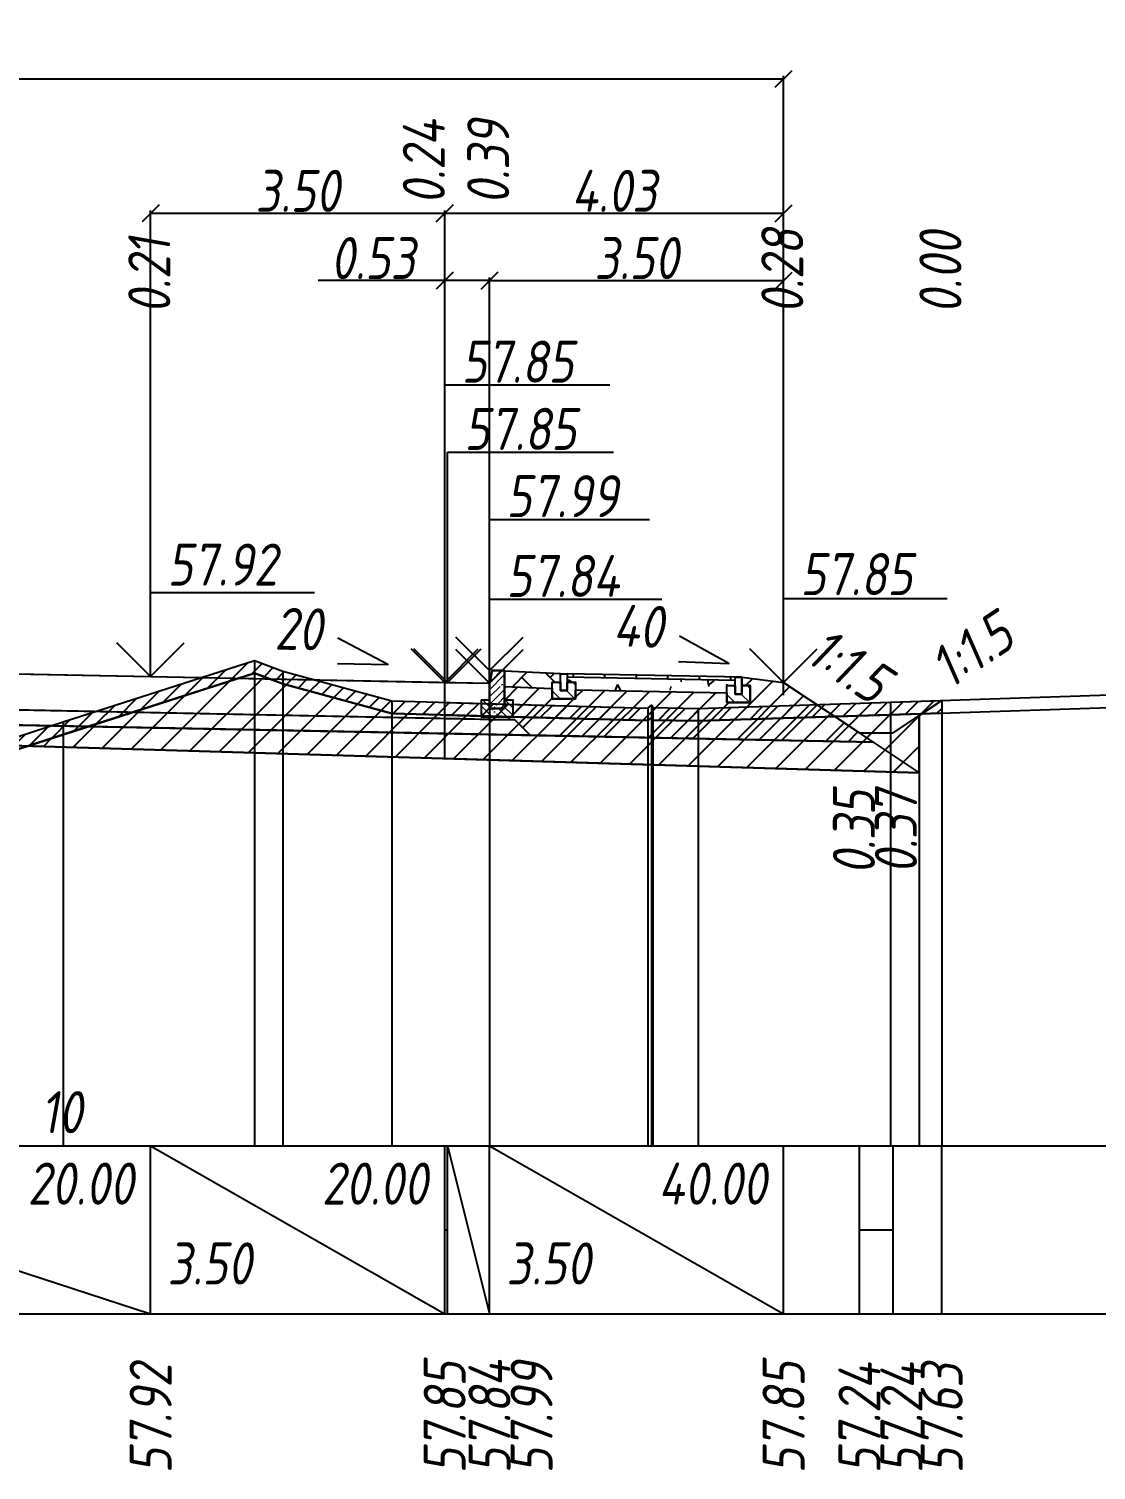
# Model space of a CAD drawing. Extents: x -717 to 1451, y -133302 to 233.
# Drawn here: x 226.2 to 289.8, y -74887.3 to -74801.5 of the extents above; entities that cross this region are included whole.
import ezdxf
from ezdxf.enums import TextEntityAlignment as Align

# ---------------------------------------------------------------- set-up
doc = ezdxf.new("R2010")
doc.units = 0
for name, color, linetype in [('КОД_399', 252, 'Continuous'), ('Код_514', 1, 'Continuous'), ('Контур_0', 7, 'Continuous'), ('Контур_2660', 7, 'Continuous'), ('Контур_2665', 7, 'Continuous'), ('Контур_400', 7, 'Continuous'), ('Контур_508', 7, 'Continuous'), ('Контур_512', 7, 'Continuous'), ('Контур_513', 7, 'Continuous'), ('Красный поперечник', 1, 'Continuous'), ('Объём_2501', 7, 'Continuous'), ('Объём_2650', 7, 'Continuous'), ('Объём_2660', 7, 'Continuous'), ('Объём_2661', 7, 'Continuous'), ('Объём_2662', 7, 'Continuous'), ('Объём_2663', 7, 'Continuous'), ('Объём_2664', 7, 'Continuous'), ('Объём_2665', 7, 'Continuous'), ('Объём_2666', 7, 'Continuous'), ('Объём_2667', 7, 'Continuous'), ('Объём_2668', 7, 'Continuous'), ('Объём_2669', 7, 'Continuous'), ('Объём_2675', 7, 'Continuous'), ('Откосы', 7, 'Continuous'), ('Отметки покрытия', 7, 'Continuous'), ('Рабочие отметки', 7, 'Continuous'), ('Слои выравнивания', 7, 'Continuous'), ('Таблица', 7, 'Continuous'), ('Уклоны проезжей части', 7, 'Continuous'), ('Черный поперечник', 3, 'Continuous')]:
    doc.layers.add(name, color=color, linetype=linetype)
for name, color, linetype, true_color in [('Контур_2540', 2, 'Continuous', 0xffff00), ('Контур_2562', 3, 'Continuous', 0x00ff00), ('Контур_2570', 7, 'Continuous', 0x80ff00), ('Контур_2736', 4, 'Continuous', 0x00ffff), ('Контур_2737', 4, 'Continuous', 0x00ffff), ('Контур_2738', 4, 'Continuous', 0x00ffff), ('Контур_2739', 4, 'Continuous', 0x00ffff), ('Контур_2741', 4, 'Continuous', 0x00ffff), ('Контур_2742', 4, 'Continuous', 0x00ffff), ('Контур_2743', 4, 'Continuous', 0x00ffff), ('Контур_2744', 7, 'Continuous', 0xa4ffff), ('Контур_2745', 7, 'Continuous', 0xa4ffff), ('Контур_2747', 4, 'Continuous', 0x00ffff), ('Контур_2748', 4, 'Continuous', 0x00ffff), ('Контур_2749', 4, 'Continuous', 0x00ffff), ('Контур_2750', 4, 'Continuous', 0x00ffff), ('Контур_2751', 4, 'Continuous', 0x00ffff), ('Контур_2752', 4, 'Continuous', 0x00ffff), ('Контур_402', 7, 'Continuous', 0xff6464), ('Контур_703', 4, 'Continuous', 0x00ffff), ('Контур_705', 4, 'Continuous', 0x00ffff), ('Контур_707', 4, 'Continuous', 0x00ffff), ('Контур_720', 131, 'Continuous', 0xaaffff), ('Объём_2500', 7, 'Continuous', 0xc0c0c0), ('Объём_2520', 7, 'Continuous', 0x80ffff), ('Объём_2540', 2, 'Continuous', 0xffff00), ('Объём_2562', 3, 'Continuous', 0x00ff00), ('Объём_2563', 7, 'Continuous', 0xff8000), ('Объём_2570', 7, 'Continuous', 0x80ff00), ('Объём_2600', 7, 'Continuous', 0x808000), ('Объём_2746', 2, 'Continuous', 0xffff00)]:
    doc.layers.add(name, color=color, linetype=linetype, true_color=true_color)
doc.styles.get("Standard").update_dxf_attribs({"font": 'txt', "height": 2.5})
doc.styles.add('М', font='romand.shx', dxfattribs={"width": 0.8, "oblique": 10, "height": 2.5})
doc.dimstyles.get("Standard").update_dxf_attribs({"dimtxt": 0.18, "dimasz": 0.18, "dimexe": 0.18, "dimexo": 0.0625, "dimgap": 0.09, "dimtad": 0, "dimtih": 1, "dimtoh": 1, "dimdec": 4, "dimzin": 0, "dimdsep": 46, "dimtxsty": 'Standard', "dimcen": 0.09, "dimadec": 0, "dimazin": 0, "dimtfac": 1, "dimtdec": 4, "dimtofl": 0, "dimtmove": 0, "dimatfit": 3, "dimfxl": 1, "dimtolj": 1, "dimtzin": 0, "dimarcsym": 0})

# ---------------------------------------------------------------- blocks, each defined once
blk = doc.blocks.new('_Oblique')
at = {"color": 0, "linetype": 'ByBlock', "lineweight": -2}
blk.add_line((-0.5, -0.5), (0.5, 0.5), dxfattribs=at)
blk = doc.blocks.new('*D3514')
at = {"color": 0, "lineweight": -2, "transparency": 16777216}
for p, q in [((253.652, -74840.481), (253.652, -74816.345)), ((253.652, -74816.525), (271.152, -74816.525)), ((271.152, -74840.431), (271.152, -74816.345))]:
    blk.add_line(p, q, dxfattribs=at)
at = {"layer": 'Defpoints', "color": 0, "transparency": 16777216}
for p in [(271.152, -74816.525), (253.652, -74840.543), (271.152, -74840.493)]:
    blk.add_point(p, dxfattribs=at)
at = {"color": 0, "lineweight": -2, "transparency": 16777216, "rotation": 180}
blk.add_blockref('_Oblique', (253.652, -74816.525), dxfattribs=at)
at = {"color": 0, "lineweight": -2, "transparency": 16777216}
blk.add_blockref('_Oblique', (271.152, -74816.525), dxfattribs=at)
at = {"color": 0, "transparency": 16777216, "insert": (262.402, -74815.185), "char_height": 2.5, "width": 9.58333, "attachment_point": 5, "style": 'М'}
blk.add_mtext('\\A1;3.50', dxfattribs=at)
blk = doc.blocks.new('*D3516')
at = {"color": 0, "lineweight": -2, "transparency": 16777216}
for p, q in [((250.985, -74816.525), (243.448, -74816.525)), ((250.985, -74840.427), (250.985, -74816.345)), ((253.652, -74816.525), (250.985, -74816.525)), ((253.652, -74840.481), (253.652, -74816.345))]:
    blk.add_line(p, q, dxfattribs=at)
at = {"layer": 'Defpoints', "color": 0, "transparency": 16777216}
for p in [(253.652, -74816.525), (250.985, -74840.49), (253.652, -74840.543)]:
    blk.add_point(p, dxfattribs=at)
at = {"color": 0, "lineweight": -2, "transparency": 16777216, "rotation": 180}
blk.add_blockref('_Oblique', (250.985, -74816.525), dxfattribs=at)
at = {"color": 0, "lineweight": -2, "transparency": 16777216}
blk.add_blockref('_Oblique', (253.652, -74816.525), dxfattribs=at)
at = {"color": 0, "transparency": 16777216, "insert": (246.717, -74815.185), "char_height": 2.5, "width": 9.58333, "attachment_point": 5, "style": 'М'}
blk.add_mtext('\\A1;0.53', dxfattribs=at)
blk = doc.blocks.new('*D3518')
at = {"color": 0, "lineweight": -2, "transparency": 16777216}
for p, q in [((233.485, -74840.077), (233.485, -74812.345)), ((250.985, -74812.525), (233.485, -74812.525)), ((250.985, -74840.427), (250.985, -74812.345))]:
    blk.add_line(p, q, dxfattribs=at)
at = {"layer": 'Defpoints', "color": 0, "transparency": 16777216}
for p in [(233.485, -74812.525), (233.485, -74840.14), (250.985, -74840.49)]:
    blk.add_point(p, dxfattribs=at)
at = {"color": 0, "lineweight": -2, "transparency": 16777216, "rotation": 180}
blk.add_blockref('_Oblique', (233.485, -74812.525), dxfattribs=at)
at = {"color": 0, "lineweight": -2, "transparency": 16777216}
blk.add_blockref('_Oblique', (250.985, -74812.525), dxfattribs=at)
at = {"color": 0, "transparency": 16777216, "insert": (242.235, -74811.185), "char_height": 2.5, "width": 9.58333, "attachment_point": 5, "style": 'М'}
blk.add_mtext('\\A1;3.50', dxfattribs=at)
blk = doc.blocks.new('*D3519')
at = {"color": 0, "lineweight": -2, "transparency": 16777216}
for p, q in [((250.985, -74840.427), (250.985, -74812.345)), ((271.152, -74812.525), (250.985, -74812.525)), ((271.152, -74841.181), (271.152, -74812.345))]:
    blk.add_line(p, q, dxfattribs=at)
at = {"layer": 'Defpoints', "color": 0, "transparency": 16777216}
for p in [(250.985, -74812.525), (250.985, -74840.49), (271.152, -74841.243)]:
    blk.add_point(p, dxfattribs=at)
at = {"color": 0, "lineweight": -2, "transparency": 16777216, "rotation": 180}
blk.add_blockref('_Oblique', (250.985, -74812.525), dxfattribs=at)
at = {"color": 0, "lineweight": -2, "transparency": 16777216}
blk.add_blockref('_Oblique', (271.152, -74812.525), dxfattribs=at)
at = {"color": 0, "transparency": 16777216, "insert": (261.069, -74811.185), "char_height": 2.5, "width": 9.58333, "attachment_point": 5, "style": 'М'}
blk.add_mtext('\\A1;4.03', dxfattribs=at)
blk = doc.blocks.new('*D3521')
at = {"color": 0, "lineweight": -2, "transparency": 16777216}
for p, q in [((115.06, -74841.566), (115.06, -74804.345)), ((115.06, -74804.525), (271.152, -74804.525)), ((271.152, -74841.181), (271.152, -74804.345))]:
    blk.add_line(p, q, dxfattribs=at)
at = {"layer": 'Defpoints', "color": 0, "transparency": 16777216}
for p in [(271.152, -74804.525), (115.06, -74841.628), (271.152, -74841.243)]:
    blk.add_point(p, dxfattribs=at)
at = {"color": 0, "lineweight": -2, "transparency": 16777216, "rotation": 180}
blk.add_blockref('_Oblique', (115.06, -74804.525), dxfattribs=at)
at = {"color": 0, "lineweight": -2, "transparency": 16777216}
blk.add_blockref('_Oblique', (271.152, -74804.525), dxfattribs=at)
at = {"color": 0, "transparency": 16777216, "insert": (193.106, -74803.185), "char_height": 2.5, "width": 11.66667, "attachment_point": 5, "style": 'М'}
blk.add_mtext('\\A1;31.22', dxfattribs=at)
blk = doc.blocks.new('БР100.30.18')
at = {"linetype": 'Continuous', "lineweight": 13}
h = blk.add_hatch(dxfattribs=at)
h.set_pattern_fill('ANSI35', scale=5)
h.set_pattern_definition([(45, (-1504.996, -4799.2297), (-0.88388348, 0.88388348), []), (45, (-1504.1121, -4799.2297), (-0.88388348, 0.88388348), [1.5625, -0.3125, 0, -0.3125])])
h.paths.add_polyline_path([(0.3, 3.47), (1.8, 3.47), (1.8, -1.03), (0, -1.03), (0, 1.97)])
h = blk.add_hatch(dxfattribs=at)
h.set_pattern_fill('ANSI35', scale=5, angle=90)
h.set_pattern_definition([(135, (-1504.996, -4800.7297), (-0.88388348, -0.88388348), []), (135, (-1504.996, -4799.8458), (-0.88388348, -0.88388348), [1.5625, -0.3125, 0, -0.3125])])
h.paths.add_polyline_path([(-1, -0.03), (0, -0.03), (0, -1.03), (1.8, -1.03), (1.8, -0.03), (2.8, -0.03), (2.8, -2.03), (-1, -2.03)])
at = {"color": 7, "lineweight": 30}
blk.add_lwpolyline([(1.8, -1.03), (0, -1.03), (0, 1.97), (0.3, 3.47), (1.8, 3.47)], close=True, dxfattribs=at)
at = {"linetype": 'Continuous'}
blk.add_lwpolyline([(0, -0.03), (-1, -0.03), (-1, -2.03), (2.8, -2.03), (2.8, -0.03), (1.8, -0.03)], dxfattribs=at)

msp = doc.modelspace()

# ---------------------------------------------------------------- hatches: boundary and pattern name
at = {"linetype": 'Continuous'}
h = msp.add_hatch(dxfattribs=at)
h.set_pattern_fill('AR-HBONE', color=253, scale=0.3)
h.set_pattern_definition([(45, (-41.4199, -80645.7651), (0, 1.69705627), [3.6, -1.2]), (135, (-40.5713, -80644.9165), (1e-16, 1.69705627), [3.6, -1.2])])
h.paths.add_polyline_path([(258.273, -74839.916), (258.273, -74840.916), (258.273, -74840.916)])
h.paths.add_polyline_path([(254.553, -74839.767), (257.873, -74839.916), (257.873, -74840.416), (257.373, -74840.416), (257.373, -74840.794), (254.552, -74840.668)])
h = msp.add_hatch(dxfattribs=at)
h.set_pattern_fill('ANSI31', color=256, scale=15, angle=45, style=0)
h.set_pattern_definition([(90, (-1653.856, -79793.5466), (-1.875, 3e-16), [])])
h.paths.add_polyline_path([(268.269, -74840.122), (258.273, -74839.916), (258.273, -74840.116), (268.269, -74840.314)])
at = {"linetype": 'Continuous', "lineweight": 13}
h = msp.add_hatch(dxfattribs=at)
h.set_pattern_fill('ANSI35', scale=5, angle=90)
h.set_pattern_definition([(135, (-1609.8106, -9112.2876), (-0.883883476, -0.883883476), []), (135, (-1609.8106, -9111.4037), (-0.883883476, -0.883883476), [1.5625, -0.3125, 0, -0.3125])])
h.paths.add_polyline_path([(257.373, -74840.416), (257.873, -74840.416), (257.873, -74840.916), (258.273, -74840.916), (258.273, -74840.416), (258.773, -74840.416), (258.773, -74841.416), (257.373, -74841.416)])
h = msp.add_hatch(dxfattribs=at)
h.set_pattern_fill('ANSI35', scale=5, angle=90)
h.set_pattern_definition([(135, (-1599.4151, -9112.4936), (-0.883883476, -0.883883476), []), (135, (-1599.4151, -9111.6098), (-0.883883476, -0.883883476), [1.5625, -0.3125, 0, -0.3125])])
h.paths.add_polyline_path([(267.769, -74840.622), (268.268, -74840.622), (268.269, -74841.122), (268.669, -74841.122), (268.669, -74840.622), (269.169, -74840.622), (269.169, -74841.622), (267.769, -74841.622)])
at = {"layer": 'КОД_399'}
h = msp.add_hatch(dxfattribs=at)
h.set_pattern_fill('AR-CONC', scale=0.7, angle=45, style=0)
h.set_pattern_definition([(95, (-1653.938, -79793.636), (3.860864, 3.2396496), [0.525, -5.775]), (40, (-1653.938, -79793.636), (-4.409945, 3.036377), [0.42, -4.62]), (145.45144, (-1653.6163, -79793.366), (-0.549081, 6.2760265), [0.4461813, -4.907995]), (91.1842, (-1654.928, -79792.646), (6.101854, 4.4632964), [0.7875, -8.6625]), (141.63564, (-1654.4195, -79792.274), (-0.1953, 9.447982), [0.669272, -7.361996]), (36.18416, (-1654.928, -79792.646), (-0.1953, 9.447982), [0.63, -6.93]), (66, (-1654.1855, -79792.3984), (4.947401, 0.9616773), [0.525, -5.775]), (11, (-1654.1855, -79792.3984), (-2.38496, 4.793659), [0.42, -4.62]), (116.45144, (-1653.7732, -79792.318), (2.562441, 5.7553363), [0.4461813, -4.907995]), (82.5, (-1653.938, -79793.6358), (-1.5875523, 1.7079287), [0, -4.564, 0, -4.69, 0, -4.6375]), (52.5, (-1653.938, -79793.6358), (-0.6501106, 3.2543661), [0, -2.674, 0, -4.459, 0, -1.7675]), (12.5, (-1655.0418, -79794.7396), (2.7539272, 2.5306453), [0, -1.75, 0, -5.46, 0, -7.245]), (2.5, (-1655.5368, -79795.2346), (2.3911299, 3.3821186), [0, -2.275, 0, -3.626, 0, -5.145])])
h.paths.add_polyline_path([(267.769, -74840.622), (268.269, -74840.622), (268.269, -74840.314), (258.273, -74840.116), (258.273, -74840.416), (258.773, -74840.416), (258.773, -74840.876), (267.769, -74841.054)])
at = {"layer": 'Объём_2563'}
h = msp.add_hatch(dxfattribs=at)
h.set_pattern_fill('ANSI31', color=256, scale=0.3)
h.paths.add_polyline_path([(130.142, -74843.964), (109.725, -74844.373), (115.06, -74840.816), (117.543, -74840.507), (117.543, -74841.007), (117.043, -74841.007), (117.043, -74842.007), (118.443, -74842.007), (118.443, -74841.439), (127.439, -74841.261), (127.439, -74841.801), (128.839, -74841.801), (128.839, -74841.179), (131.66, -74841.053), (131.661, -74841.867), (131.161, -74841.867), (131.162, -74842.867), (132.56, -74842.866), (132.56, -74843.016), (131.06, -74843.046)])
h.paths.add_polyline_path([(256.07, -74843.579), (255.152, -74842.661), (253.652, -74842.631), (253.652, -74842.481), (255.05, -74842.482), (255.051, -74841.482), (254.551, -74841.482), (254.552, -74840.668), (257.373, -74840.794), (257.373, -74841.416), (258.773, -74841.416), (258.773, -74840.876), (267.769, -74841.054), (267.769, -74841.622), (269.169, -74841.622), (269.169, -74840.622), (268.669, -74840.622), (268.669, -74840.122), (271.152, -74840.431), (276.487, -74843.988)])
at = {"layer": 'Объём_2570'}
h = msp.add_hatch(dxfattribs=at)
h.set_pattern_fill('ANSI31', color=256, scale=0.2)
h.paths.add_polyline_path([(124.787, -74845.157), (123.932, -74845.414), (112.409, -74847.984), (109.377, -74848.07), (107.036, -74848.234), (105, -74848.273), (105, -74847.523), (107.036, -74847.484), (109.377, -74847.32), (112.409, -74847.234), (123.932, -74844.664), (124.787, -74844.407)])
h.paths.add_polyline_path([(280.56, -74842.26), (266.07, -74842.726), (263.378, -74842.682), (263.285, -74842.53), (263.067, -74842.704), (247.833, -74842.283), (241.36, -74840.519), (239.675, -74839.879), (228.276, -74843.531), (224.568, -74844.73), (217.076, -74843.424), (217.076, -74842.674), (224.568, -74843.98), (228.276, -74842.781), (239.675, -74839.129), (241.36, -74839.769), (247.833, -74841.533), (263.067, -74841.954), (263.285, -74841.78), (263.378, -74841.932), (266.07, -74841.976), (280.56, -74841.51)])
at = {"layer": 'Объём_2600'}
h = msp.add_hatch(dxfattribs=at)
h.set_pattern_fill('ANSI31', color=6, scale=0.4)
h.paths.add_polyline_path([(123.932, -74845.414), (124.787, -74845.157), (124.787, -74844.407), (140.628, -74842.154), (141.4, -74842.068), (141.4, -74845.353), (121.535, -74845.948)])
h.paths.add_polyline_path([(217.076, -74843.424), (220.684, -74844.051), (202.735, -74843.512), (202.735, -74841.74), (208.063, -74841.846), (217.076, -74842.674)])
h.paths.add_polyline_path([(279.216, -74842.406), (279.216, -74845.807), (226.16, -74844.215), (239.675, -74839.879), (241.36, -74840.519), (247.833, -74842.283), (263.067, -74842.704), (263.285, -74842.53), (263.378, -74842.682), (266.07, -74842.726), (279.376, -74842.299)])

# ---------------------------------------------------------------- linework, layer by layer
for points in [[(257.873, -74839.916), (254.553, -74839.767), (254.552, -74840.668), (257.373, -74840.794), (257.373, -74840.416), (257.873, -74840.416), (257.873, -74839.916)], [(257.873, -74839.916), (258.273, -74839.916), (258.273, -74840.916), (257.873, -74840.916), (257.873, -74839.916)], [(268.669, -74840.122), (258.273, -74839.916)], [(268.269, -74840.314), (258.273, -74840.116)], [(268.269, -74840.122), (268.669, -74840.122), (268.669, -74841.122), (268.269, -74841.122), (268.269, -74840.122)], [(258.273, -74840.416), (258.773, -74840.416), (258.773, -74841.416), (257.373, -74841.416), (257.373, -74840.416), (257.873, -74840.416), (257.873, -74840.916), (258.273, -74840.916), (258.273, -74840.416)], [(258.773, -74840.876), (267.769, -74841.054)], [(268.669, -74840.622), (269.169, -74840.622), (269.169, -74841.622), (267.769, -74841.622), (267.769, -74840.622), (268.269, -74840.622), (268.269, -74841.122), (268.669, -74841.122), (268.669, -74840.622)]]:
    msp.add_lwpolyline(points)
at = {"layer": 'Код_514'}
for p, q in [((202.735, -74868), (233.485, -74878)), ((233.485, -74878), (233.485, -74868)), ((233.485, -74868), (250.985, -74878)), ((250.985, -74878), (250.985, -74868)), ((251.152, -74878), (251.152, -74868)), ((251.152, -74868), (253.652, -74878)), ((253.652, -74878), (253.652, -74868)), ((253.652, -74878), (253.652, -74868)), ((253.652, -74868), (271.152, -74878)), ((271.152, -74878), (271.152, -74868)), ((275.665, -74878), (275.665, -74868)), ((277.665, -74878), (277.665, -74868)), ((280.56, -74878), (280.56, -74868)), ((250.985, -74873), (251.152, -74873)), ((275.665, -74873), (277.665, -74873))]:
    msp.add_line(p, q, dxfattribs=at)
at = {"layer": 'Контур_0', "color": 250, "flags": 128}
for points in [[(233.485, -74840.077), (253.652, -74840.481), (253.652, -74842.631), (202.735, -74841.612), (202.735, -74839.462), (233.485, -74840.077), (233.485, -74840.077)], [(233.485, -74842.227), (255.152, -74842.661), (256.07, -74843.579), (202.735, -74842.512), (202.735, -74841.612), (233.485, -74842.227), (233.485, -74842.227)]]:
    msp.add_lwpolyline(points, dxfattribs=at)
at = {"layer": 'Контур_0', "flags": 128}
for points in [[(271.152, -74840.431), (271.152, -74840.431), (271.152, -74840.431), (271.152, -74840.431), (271.152, -74840.431), (271.152, -74840.431), (271.152, -74840.431), (271.152, -74840.431), (271.152, -74840.431), (271.152, -74840.431), (271.152, -74840.431), (271.152, -74840.431), (271.152, -74840.431), (271.152, -74840.431), (271.152, -74840.431), (275.665, -74843.44)], [(271.152, -74840.431), (271.152, -74840.431), (271.152, -74840.431), (271.152, -74840.431), (271.152, -74840.431), (271.152, -74840.431), (271.152, -74840.431), (271.152, -74840.431), (271.152, -74840.431), (271.152, -74840.431), (271.152, -74840.431), (271.152, -74840.431), (271.152, -74840.431), (271.152, -74840.431), (271.152, -74840.431), (275.665, -74843.44), (277.665, -74843.44), (280.56, -74841.51), (280.56, -74841.51), (280.56, -74841.51), (280.56, -74841.51), (280.56, -74841.51), (280.56, -74841.51), (280.56, -74841.51), (280.56, -74841.51), (280.56, -74841.51), (280.56, -74841.51), (280.56, -74841.51), (280.56, -74841.51), (280.56, -74841.51)], [(253.652, -74842.631), (255.152, -74842.661), (256.07, -74843.579), (276.487, -74843.988)]]:
    msp.add_lwpolyline(points, dxfattribs=at)
at = {"layer": 'Контур_2540', "color": 250, "flags": 128}
msp.add_lwpolyline([(202.735, -74843.512), (202.735, -74842.512), (276.487, -74843.988), (279.216, -74845.807), (202.735, -74843.512), (202.735, -74843.512)], dxfattribs=at)
at = {"layer": 'Контур_2562', "flags": 128}
msp.add_lwpolyline([(271.152, -74840.431), (271.152, -74840.431), (271.152, -74840.431), (271.152, -74840.431), (271.152, -74840.431)], dxfattribs=at)
at = {"layer": 'Контур_2570', "flags": 128}
msp.add_lwpolyline([(174.004, -74841.185), (202.735, -74841.74), (206.882, -74841.82), (208.063, -74841.846), (216.762, -74842.644), (217.076, -74842.674), (217.076, -74843.424), (217.31, -74843.461), (224.568, -74844.73), (228.276, -74843.531), (239.675, -74839.879), (241.36, -74840.519), (247.833, -74842.283), (263.067, -74842.704), (263.285, -74842.53), (263.378, -74842.682), (266.07, -74842.726), (277.522, -74842.361), (292.951, -74841.847)], dxfattribs=at)
at = {"layer": 'Контур_2660', "flags": 128}
msp.add_lwpolyline([(202.735, -74843.512), (279.216, -74845.807)], dxfattribs=at)
at = {"layer": 'Контур_2665', "flags": 128}
msp.add_lwpolyline([(271.152, -74840.431), (271.152, -74840.431)], dxfattribs=at)
at = {"layer": 'Контур_2736', "flags": 128}
msp.add_lwpolyline([(271.152, -74840.431), (271.152, -74840.431)], dxfattribs=at)
at = {"layer": 'Контур_2737', "flags": 128}
msp.add_lwpolyline([(271.152, -74840.431), (271.152, -74840.431)], dxfattribs=at)
at = {"layer": 'Контур_2738', "flags": 128}
msp.add_lwpolyline([(271.152, -74840.431), (271.152, -74840.431)], dxfattribs=at)
at = {"layer": 'Контур_2739', "flags": 128}
msp.add_lwpolyline([(271.152, -74840.431), (271.152, -74840.431)], dxfattribs=at)
at = {"layer": 'Контур_2741', "flags": 128}
msp.add_lwpolyline([(280.56, -74841.51), (280.56, -74841.51)], dxfattribs=at)
at = {"layer": 'Контур_2742', "flags": 128}
msp.add_lwpolyline([(280.56, -74841.51), (280.56, -74841.51)], dxfattribs=at)
at = {"layer": 'Контур_2743', "flags": 128}
msp.add_lwpolyline([(280.56, -74841.51), (280.56, -74841.51)], dxfattribs=at)
at = {"layer": 'Контур_2744', "flags": 128}
msp.add_lwpolyline([(280.56, -74841.51), (280.56, -74841.51)], dxfattribs=at)
msp.add_lwpolyline([(280.56, -74841.51), (280.56, -74841.51)], dxfattribs=at)
msp.add_lwpolyline([(280.56, -74841.51), (280.56, -74841.51)], dxfattribs=at)
msp.add_lwpolyline([(280.56, -74841.51), (280.56, -74841.51)], dxfattribs=at)
msp.add_lwpolyline([(280.56, -74841.51), (280.56, -74841.51)], dxfattribs=at)
msp.add_lwpolyline([(280.56, -74841.51), (280.56, -74841.51)], dxfattribs=at)
at = {"layer": 'Контур_2745', "flags": 128}
msp.add_lwpolyline([(271.152, -74840.431), (271.152, -74840.431)], dxfattribs=at)
msp.add_lwpolyline([(271.152, -74840.431), (271.152, -74840.431)], dxfattribs=at)
msp.add_lwpolyline([(271.152, -74840.431), (271.152, -74840.431)], dxfattribs=at)
msp.add_lwpolyline([(271.152, -74840.431), (271.152, -74840.431)], dxfattribs=at)
msp.add_lwpolyline([(271.152, -74840.431), (271.152, -74840.431)], dxfattribs=at)
msp.add_lwpolyline([(271.152, -74840.431), (271.152, -74840.431)], dxfattribs=at)
at = {"layer": 'Контур_2747', "flags": 128}
msp.add_lwpolyline([(271.152, -74840.431), (271.152, -74840.431)], dxfattribs=at)
at = {"layer": 'Контур_2748', "flags": 128}
msp.add_lwpolyline([(271.152, -74840.431), (271.152, -74840.431)], dxfattribs=at)
at = {"layer": 'Контур_2749', "flags": 128}
msp.add_lwpolyline([(271.152, -74840.431), (271.152, -74840.431)], dxfattribs=at)
at = {"layer": 'Контур_2750', "flags": 128}
msp.add_lwpolyline([(280.56, -74841.51), (280.56, -74841.51)], dxfattribs=at)
at = {"layer": 'Контур_2751', "flags": 128}
msp.add_lwpolyline([(280.56, -74841.51), (280.56, -74841.51)], dxfattribs=at)
at = {"layer": 'Контур_2752', "flags": 128}
msp.add_lwpolyline([(280.56, -74841.51), (280.56, -74841.51)], dxfattribs=at)
at = {"layer": 'Контур_400', "flags": 128}
msp.add_lwpolyline([(202.735, -74839.462), (233.485, -74840.077), (250.985, -74840.427), (250.985, -74840.427), (250.985, -74840.427), (250.985, -74840.427), (251.152, -74840.431), (251.152, -74840.431), (253.652, -74840.481)], dxfattribs=at)
at = {"layer": 'Контур_402', "flags": 128}
msp.add_lwpolyline([(106.693, -74846.394), (141.4, -74845.353), (141.4, -74842.839), (199.485, -74841.677), (199.485, -74841.727), (200.757, -74841.702), (200.757, -74841.752), (202.028, -74841.727), (202.735, -74841.74), (202.735, -74843.512), (279.216, -74845.807)], dxfattribs=at)
at = {"layer": 'Контур_508', "flags": 128}
msp.add_lwpolyline([(105, -74847.523), (106.693, -74846.394), (141.4, -74845.353), (141.4, -74842.839), (199.485, -74841.677), (199.485, -74841.727), (200.757, -74841.702), (200.757, -74841.752), (202.028, -74841.727), (202.735, -74841.74), (202.735, -74843.512), (279.216, -74845.807), (279.216, -74842.406), (280.56, -74841.51)], dxfattribs=at)
at = {"layer": 'Контур_512', "flags": 128}
msp.add_lwpolyline([(202.735, -74843.512), (279.216, -74845.807), (279.216, -74842.406), (280.56, -74841.51)], dxfattribs=at)
at = {"layer": 'Контур_513', "flags": 128}
msp.add_lwpolyline([(105, -74847.523), (106.693, -74846.394), (141.4, -74845.353), (141.4, -74842.839), (199.485, -74841.677), (199.485, -74841.727), (200.757, -74841.702), (200.757, -74841.752), (202.028, -74841.727), (202.735, -74841.74), (202.735, -74843.512), (279.216, -74845.807), (279.216, -74842.406), (280.56, -74841.51)], dxfattribs=at)
at = {"layer": 'Контур_703', "flags": 128}
for points in [[(271.152, -74840.431), (271.152, -74840.431)], [(271.152, -74840.431), (275.665, -74843.44)]]:
    msp.add_lwpolyline(points, dxfattribs=at)
at = {"layer": 'Контур_705', "flags": 128}
msp.add_lwpolyline([(271.152, -74840.431), (271.152, -74840.431)], dxfattribs=at)
at = {"layer": 'Контур_707', "flags": 128}
msp.add_lwpolyline([(277.665, -74843.44), (280.56, -74841.51)], dxfattribs=at)
at = {"layer": 'Контур_720', "flags": 128}
msp.add_lwpolyline([(275.665, -74843.44), (277.665, -74843.44)], dxfattribs=at)
at = {"layer": 'Красный поперечник'}
for p, q in [((202.735, -74839.462), (233.485, -74840.077)), ((233.485, -74840.077), (250.985, -74840.427)), ((250.985, -74840.427), (251.152, -74840.431)), ((251.152, -74840.431), (253.652, -74840.481)), ((271.152, -74840.431), (275.665, -74843.44)), ((277.665, -74843.44), (280.56, -74841.51)), ((280.56, -74841.51), (280.56, -74868)), ((279.216, -74842.406), (279.216, -74868)), ((275.665, -74843.44), (277.665, -74843.44)), ((279.216, -74845.807), (279.216, -74868))]:
    msp.add_line(p, q, dxfattribs=at)
at = {"layer": 'Объём_2500', "color": 250, "flags": 128}
msp.add_lwpolyline([(233.485, -74840.077), (253.652, -74840.481), (253.652, -74842.631), (202.735, -74841.612), (202.735, -74839.462), (233.485, -74840.077), (233.485, -74840.077)], dxfattribs=at)
at = {"layer": 'Объём_2500', "flags": 128}
msp.add_lwpolyline([(250.985, -74840.427), (253.652, -74840.481), (253.652, -74842.631), (250.985, -74842.577), (250.985, -74840.427)], dxfattribs=at)
at = {"layer": 'Объём_2501', "flags": 128}
for points in [[(202.735, -74839.462), (233.485, -74840.077), (250.985, -74840.427), (250.985, -74840.427), (250.985, -74840.427), (250.985, -74840.427), (251.152, -74840.431), (251.152, -74840.431), (253.652, -74840.481)], [(250.985, -74840.427), (251.152, -74840.431), (251.152, -74840.431), (253.652, -74840.481)]]:
    msp.add_lwpolyline(points, dxfattribs=at)
at = {"layer": 'Объём_2520', "color": 250, "flags": 128}
for points in [[(233.485, -74842.227), (255.152, -74842.661), (256.07, -74843.579), (202.735, -74842.512), (202.735, -74841.612), (233.485, -74842.227), (233.485, -74842.227)], [(250.985, -74842.577), (255.152, -74842.661), (256.07, -74843.579), (250.985, -74843.477), (250.985, -74842.577)]]:
    msp.add_lwpolyline(points, dxfattribs=at)
at = {"layer": 'Объём_2540', "color": 250, "flags": 128}
msp.add_lwpolyline([(202.735, -74843.512), (202.735, -74842.512), (276.487, -74843.988), (279.216, -74845.807), (202.735, -74843.512), (202.735, -74843.512)], dxfattribs=at)
at = {"layer": 'Объём_2540', "flags": 128}
msp.add_lwpolyline([(250.985, -74843.477), (276.487, -74843.988), (279.216, -74845.807), (250.985, -74844.96), (250.985, -74843.477)], dxfattribs=at)
at = {"layer": 'Объём_2562', "flags": 128}
msp.add_lwpolyline([(271.152, -74840.431), (271.152, -74840.431), (271.152, -74840.431), (271.152, -74840.431), (271.152, -74840.431)], dxfattribs=at)
msp.add_lwpolyline([(271.152, -74840.431), (271.152, -74840.431), (271.152, -74840.431), (271.152, -74840.431), (271.152, -74840.431)], dxfattribs=at)
at = {"layer": 'Объём_2563', "flags": 128}
msp.add_lwpolyline([(256.07, -74843.579), (255.152, -74842.661), (253.652, -74842.631), (253.652, -74842.481), (255.05, -74842.482), (255.051, -74841.482), (254.551, -74841.482), (254.552, -74840.668), (257.373, -74840.794), (257.373, -74841.416), (258.773, -74841.416), (258.773, -74840.876), (267.769, -74841.054), (267.769, -74841.622), (269.169, -74841.622), (269.169, -74840.622), (268.669, -74840.622), (268.669, -74840.122), (271.152, -74840.431), (276.487, -74843.988), (256.07, -74843.579), (256.07, -74843.579)], dxfattribs=at)
at = {"layer": 'Объём_2570', "flags": 128}
for points in [[(280.56, -74842.26), (266.07, -74842.726), (263.378, -74842.682), (263.285, -74842.53), (263.067, -74842.704), (247.833, -74842.283), (241.36, -74840.519), (239.675, -74839.879), (228.276, -74843.531), (224.568, -74844.73), (217.076, -74843.424), (217.076, -74842.674), (224.568, -74843.98), (228.276, -74842.781), (239.675, -74839.129), (241.36, -74839.769), (247.833, -74841.533), (263.067, -74841.954), (263.285, -74841.78), (263.378, -74841.932), (266.07, -74841.976), (280.56, -74841.51), (280.56, -74842.26), (280.56, -74842.26)], [(250.985, -74841.62), (263.067, -74841.954), (263.285, -74841.78), (263.378, -74841.932), (266.07, -74841.976), (280.56, -74841.51), (280.56, -74842.26), (280.56, -74842.26), (280.56, -74842.26), (266.07, -74842.726), (263.378, -74842.682), (263.285, -74842.53), (263.067, -74842.704), (250.985, -74842.37), (250.985, -74841.62)]]:
    msp.add_lwpolyline(points, dxfattribs=at)
at = {"layer": 'Объём_2600', "flags": 128}
msp.add_lwpolyline([(279.376, -74842.299), (280.56, -74841.51), (280.56, -74842.26), (279.376, -74842.299), (279.376, -74842.299)], dxfattribs=at)
msp.add_lwpolyline([(279.376, -74842.299), (280.56, -74841.51), (280.56, -74842.26), (279.376, -74842.299), (279.376, -74842.299)], dxfattribs=at)
at = {"layer": 'Объём_2650', "color": 6, "flags": 128}
msp.add_lwpolyline([(279.216, -74842.406), (279.216, -74845.807), (226.16, -74844.215), (239.675, -74839.879), (241.36, -74840.519), (247.833, -74842.283), (263.067, -74842.704), (263.285, -74842.53), (263.378, -74842.682), (266.07, -74842.726), (279.376, -74842.299), (279.216, -74842.406), (279.216, -74842.406)], dxfattribs=at)
at = {"layer": 'Объём_2650', "flags": 128}
msp.add_lwpolyline([(250.985, -74842.37), (263.067, -74842.704), (263.285, -74842.53), (263.378, -74842.682), (266.07, -74842.726), (279.376, -74842.299), (279.216, -74842.406), (279.216, -74842.406), (279.216, -74842.406), (279.216, -74845.807), (250.985, -74844.96), (250.985, -74842.37)], dxfattribs=at)
at = {"layer": 'Объём_2660', "flags": 128}
for points in [[(202.735, -74843.512), (279.216, -74845.807)], [(250.985, -74844.96), (279.216, -74845.807)]]:
    msp.add_lwpolyline(points, dxfattribs=at)
at = {"layer": 'Объём_2661', "flags": 128}
msp.add_lwpolyline([(271.152, -74840.431), (275.665, -74843.44)], dxfattribs=at)
msp.add_lwpolyline([(271.152, -74840.431), (275.665, -74843.44)], dxfattribs=at)
at = {"layer": 'Объём_2662', "flags": 128}
msp.add_lwpolyline([(277.665, -74843.44), (280.56, -74841.51)], dxfattribs=at)
msp.add_lwpolyline([(277.665, -74843.44), (280.56, -74841.51)], dxfattribs=at)
at = {"layer": 'Объём_2663', "flags": 128}
msp.add_lwpolyline([(275.665, -74843.44), (277.665, -74843.44)], dxfattribs=at)
msp.add_lwpolyline([(275.665, -74843.44), (277.665, -74843.44)], dxfattribs=at)
at = {"layer": 'Объём_2664', "flags": 128}
msp.add_lwpolyline([(275.665, -74843.44), (277.665, -74843.44)], dxfattribs=at)
msp.add_lwpolyline([(275.665, -74843.44), (277.665, -74843.44)], dxfattribs=at)
at = {"layer": 'Объём_2665', "flags": 128}
msp.add_lwpolyline([(271.152, -74840.431), (271.152, -74840.431)], dxfattribs=at)
msp.add_lwpolyline([(271.152, -74840.431), (271.152, -74840.431)], dxfattribs=at)
at = {"layer": 'Объём_2666', "flags": 128}
msp.add_lwpolyline([(271.152, -74840.431), (271.152, -74840.431)], dxfattribs=at)
msp.add_lwpolyline([(271.152, -74840.431), (271.152, -74840.431)], dxfattribs=at)
at = {"layer": 'Объём_2667', "flags": 128}
for points in [[(271.152, -74840.431), (271.152, -74840.431)], [(271.152, -74840.431), (271.152, -74840.431)], [(280.56, -74841.51), (280.56, -74841.51)], [(280.56, -74841.51), (280.56, -74841.51)]]:
    msp.add_lwpolyline(points, dxfattribs=at)
at = {"layer": 'Объём_2668', "flags": 128}
for points in [[(271.152, -74840.431), (271.152, -74840.431)], [(271.152, -74840.431), (271.152, -74840.431)], [(280.56, -74841.51), (280.56, -74841.51)], [(280.56, -74841.51), (280.56, -74841.51)]]:
    msp.add_lwpolyline(points, dxfattribs=at)
at = {"layer": 'Объём_2669', "flags": 128}
for points in [[(271.152, -74840.431), (271.152, -74840.431)], [(271.152, -74840.431), (271.152, -74840.431)], [(280.56, -74841.51), (280.56, -74841.51)], [(280.56, -74841.51), (280.56, -74841.51)]]:
    msp.add_lwpolyline(points, dxfattribs=at)
at = {"layer": 'Объём_2675', "flags": 128}
for points in [[(271.152, -74840.431), (271.152, -74840.431)], [(271.152, -74840.431), (271.152, -74840.431)], [(271.152, -74840.431), (271.152, -74840.431)], [(271.152, -74840.431), (271.152, -74840.431)], [(271.152, -74840.431), (271.152, -74840.431)], [(271.152, -74840.431), (271.152, -74840.431)], [(271.152, -74840.431), (271.152, -74840.431)], [(271.152, -74840.431), (271.152, -74840.431)], [(271.152, -74840.431), (271.152, -74840.431)], [(271.152, -74840.431), (271.152, -74840.431)], [(271.152, -74840.431), (271.152, -74840.431)], [(271.152, -74840.431), (271.152, -74840.431)], [(280.56, -74841.51), (280.56, -74841.51)], [(280.56, -74841.51), (280.56, -74841.51)], [(280.56, -74841.51), (280.56, -74841.51)], [(280.56, -74841.51), (280.56, -74841.51)], [(280.56, -74841.51), (280.56, -74841.51)], [(280.56, -74841.51), (280.56, -74841.51)], [(280.56, -74841.51), (280.56, -74841.51)], [(280.56, -74841.51), (280.56, -74841.51)], [(280.56, -74841.51), (280.56, -74841.51)], [(280.56, -74841.51), (280.56, -74841.51)], [(280.56, -74841.51), (280.56, -74841.51)], [(280.56, -74841.51), (280.56, -74841.51)]]:
    msp.add_lwpolyline(points, dxfattribs=at)
at = {"layer": 'Объём_2746', "flags": 128}
for points in [[(240.571, -74840.219), (241.36, -74840.519), (247.833, -74842.283), (263.067, -74842.704), (263.285, -74842.53), (263.378, -74842.682), (266.07, -74842.726), (274.206, -74842.467), (275.665, -74843.44), (277.665, -74843.44), (279.216, -74842.406), (279.216, -74845.807), (226.16, -74844.215), (238.729, -74840.182), (240.571, -74840.219), (240.571, -74840.219)], [(250.985, -74842.37), (263.067, -74842.704), (263.285, -74842.53), (263.378, -74842.682), (266.07, -74842.726), (274.206, -74842.467), (275.665, -74843.44), (277.665, -74843.44), (279.216, -74842.406), (279.216, -74845.807), (250.985, -74844.96), (250.985, -74842.37)]]:
    msp.add_lwpolyline(points, dxfattribs=at)
at = {"layer": 'Откосы', "color": 1, "flags": 128}
for points in [[(244.605, -74839.3), (247.604, -74839.36), (244.635, -74837.8)], [(264.89, -74839.18), (267.888, -74839.299), (264.95, -74837.681)]]:
    msp.add_lwpolyline(points, dxfattribs=at)
at = {"layer": 'Отметки покрытия', "color": 1}
for p, q in [((250.985, -74840.427), (250.985, -74822.731)), ((250.985, -74822.731), (260.806, -74822.731)), ((251.152, -74840.431), (251.152, -74826.731)), ((251.152, -74826.731), (261.025, -74826.731)), ((253.652, -74839.731), (253.652, -74830.731)), ((253.652, -74830.731), (263.165, -74830.731)), ((233.485, -74840.077), (233.485, -74835.077)), ((233.485, -74835.077), (243.245, -74835.077)), ((253.652, -74840.481), (253.652, -74835.481)), ((253.652, -74835.481), (263.897, -74835.481)), ((271.152, -74840.431), (271.152, -74835.431)), ((271.152, -74835.431), (280.887, -74835.431)), ((233.485, -74840.077), (231.485, -74838.077)), ((233.485, -74840.077), (235.485, -74838.077)), ((250.985, -74840.427), (248.985, -74838.427)), ((251.152, -74840.431), (249.152, -74838.431)), ((250.985, -74840.427), (252.985, -74838.427)), ((251.152, -74840.431), (253.152, -74838.431)), ((253.652, -74839.731), (251.652, -74837.731)), ((253.652, -74839.731), (255.652, -74837.731)), ((271.152, -74840.431), (269.152, -74838.431)), ((271.152, -74840.431), (273.152, -74838.431)), ((253.652, -74840.481), (251.652, -74838.481)), ((253.652, -74840.481), (255.652, -74838.481))]:
    msp.add_line(p, q, dxfattribs=at)
at = {"layer": 'Слои выравнивания'}
msp.add_line((253.652, -74840.481), (253.652, -74868), dxfattribs=at)
at = {"layer": 'Таблица'}
for p, q in [((80, -74868), (305.56, -74868)), ((80, -74878), (305.56, -74878))]:
    msp.add_line(p, q, dxfattribs=at)
at = {"layer": 'Уклоны проезжей части', "color": 1, "flags": 128}
for points in [[(244.605, -74839.3), (247.604, -74839.36), (244.635, -74837.8)], [(264.89, -74839.18), (267.888, -74839.299), (264.95, -74837.681)]]:
    msp.add_lwpolyline(points, dxfattribs=at)
at = {"layer": 'Черный поперечник', "color": 7}
for p, q in [((239.675, -74839.129), (239.675, -74868)), ((241.36, -74839.769), (241.36, -74868)), ((247.833, -74841.533), (247.833, -74868)), ((263.285, -74841.78), (263.285, -74868)), ((277.522, -74841.611), (277.522, -74868)), ((263.067, -74841.954), (263.067, -74868)), ((263.378, -74841.932), (263.378, -74868)), ((266.07, -74841.976), (266.07, -74868)), ((228.276, -74842.781), (228.276, -74868))]:
    msp.add_line(p, q, dxfattribs=at)
at = {"layer": 'Черный поперечник', "flags": 128}
msp.add_lwpolyline([(174.004, -74841.185), (202.735, -74841.74), (206.882, -74841.82), (208.063, -74841.846), (216.762, -74842.644), (217.076, -74842.674), (217.31, -74842.711), (224.568, -74843.98), (228.276, -74842.781), (239.675, -74839.129), (241.36, -74839.769), (247.833, -74841.533), (263.067, -74841.954), (263.285, -74841.78), (263.378, -74841.932), (266.07, -74841.976), (277.522, -74841.611), (292.951, -74841.097)], dxfattribs=at)

# ---------------------------------------------------------------- block references
at = {"lineweight": 18, "xscale": 0.5, "yscale": 0.5, "zscale": 0.5, "rotation": 359.9444632229611}
msp.add_blockref('БР100.30.18', (253.651, -74841.464), dxfattribs=at)

# ---------------------------------------------------------------- texts
at = {"layer": 'Код_514', "style": 'М', "oblique": 10, "width": 0.8}
for s, p in [('20.00', (232.485, -74869)), ('20.00', (249.985, -74869)), ('40.00', (270.152, -74869))]:
    msp.add_text(s, height=2.5, dxfattribs=at).set_placement(p, align=Align.TOP_RIGHT)
for p in [(234.485, -74877), (254.652, -74877)]:
    msp.add_text('3.50', height=2.5, dxfattribs=at).set_placement(p, align=Align.BOTTOM_LEFT)
for s, p in [('57.92', (233.485, -74887.501)), ('57.85', (250.985, -74887.501)), ('57.84', (253.652, -74887.501)), ('57.99', (256.152, -74887.501)), ('57.85', (271.152, -74887.501)), ('57.24', (275.665, -74887.501)), ('57.24', (278.165, -74887.501)), ('57.63', (280.56, -74887.501))]:
    msp.add_text(s, height=2.5, rotation=90, dxfattribs=at).set_placement(p, align=Align.MIDDLE_LEFT)
at = {"layer": 'Откосы', "color": 1, "style": 'М', "oblique": 10, "width": 0.8}
for s, rotation, p in [('40', 357.70938, (262.442, -74839.082)), ('20', 358.85423, (242.255, -74839.253)), ('1:1.5', 33.69007, (283.481, -74840.148)), ('1:1.5', 326.30994, (273.963, -74841.103))]:
    msp.add_text(s, height=2.5, rotation=rotation, dxfattribs=at).set_placement(p, align=Align.BOTTOM_CENTER)
at = {"layer": 'Отметки покрытия', "color": 1, "style": 'М', "oblique": 10, "width": 0.8}
for s, p in [('57.85', (251.985, -74823.348)), ('57.85', (252.152, -74827.348)), ('57.99', (254.652, -74831.348)), ('57.92', (234.485, -74835.42)), ('57.84', (254.652, -74836.098)), ('57.85', (272.152, -74835.987))]:
    msp.add_text(s, height=2.5, dxfattribs=at).set_placement(p, align=Align.BOTTOM_LEFT)
at = {"layer": 'Рабочие отметки', "color": 1, "style": 'М', "oblique": 10, "width": 0.8}
for s, p in [('0.24', (249.741, -74811.984)), ('0.39', (253.574, -74811.984)), ('0.28', (271.074, -74818.481)), ('0.00', (280.482, -74818.481)), ('0.21', (233.407, -74818.481))]:
    msp.add_text(s, height=2.5, rotation=90, dxfattribs=at).set_placement(p, align=Align.MIDDLE_LEFT)
for s, p in [('0.35', (275.337, -74846.831)), ('0.37', (277.837, -74846.831))]:
    msp.add_text(s, height=2.5, rotation=90, dxfattribs=at).set_placement(p, align=Align.MIDDLE_RIGHT)
at = {"layer": 'Слои выравнивания', "style": 'М', "oblique": 10, "width": 0.8}
msp.add_text('10', height=2.5, dxfattribs=at).set_placement((228.194, -74868), align=Align.BOTTOM_CENTER)
at = {"layer": 'Уклоны проезжей части', "color": 1, "style": 'М', "oblique": 10, "width": 0.8}
for s, rotation, p in [('40', 357.70938, (262.442, -74839.082)), ('20', 358.85423, (242.255, -74839.253)), ('1:1.5', 33.69007, (283.481, -74840.148)), ('1:1.5', 326.30994, (273.963, -74841.103))]:
    msp.add_text(s, height=2.5, rotation=rotation, dxfattribs=at).set_placement(p, align=Align.BOTTOM_CENTER)

# ---------------------------------------------------------------- dimensions: what is measured, and where the dimension line sits
at = {"color": 5}
for base, p1, p2, picture, middle in [((271.152, -74804.525), (115.06, -74841.628), (271.152, -74841.243), '*D3521', (193.106, -74803.185)), ((271.152, -74816.525), (253.652, -74840.543), (271.152, -74840.493), '*D3514', (262.402, -74815.185))]:
    dim = msp.add_linear_dim(base=base, p1=p1, p2=p2, angle=180, dimstyle='Standard', override={"dimtxt": 2.5, "dimasz": 1, "dimtad": 1, "dimdec": 2, "dimlfac": 0.2, "dimtxsty": 'М', "dimblk1": 'Oblique', "dimblk2": 'Oblique', "dimsah": 1}, dxfattribs=at)
    dim.commit()
    dim.dimension.update_dxf_attribs({"geometry": picture, "text_midpoint": middle})
for base, p1, p2, picture, middle in [((233.485, -74812.525), (250.985, -74840.49), (233.485, -74840.14), '*D3518', (242.235, -74811.185)), ((250.985, -74812.525), (271.152, -74841.243), (250.985, -74840.49), '*D3519', (261.069, -74811.185))]:
    dim = msp.add_linear_dim(base=base, p1=p1, p2=p2, dimstyle='Standard', override={"dimtxt": 2.5, "dimasz": 1, "dimtad": 1, "dimdec": 2, "dimlfac": 0.2, "dimtxsty": 'М', "dimblk1": 'Oblique', "dimblk2": 'Oblique', "dimsah": 1}, dxfattribs=at)
    dim.commit()
    dim.dimension.update_dxf_attribs({"geometry": picture, "text_midpoint": middle})
dim = msp.add_linear_dim(base=(253.652, -74816.525), p1=(250.985, -74840.49), p2=(253.652, -74840.543), angle=180, dimstyle='Standard', override={"dimtxt": 2.5, "dimasz": 1, "dimtad": 1, "dimdec": 2, "dimlfac": 0.2, "dimtxsty": 'М', "dimblk1": 'Oblique', "dimblk2": 'Oblique', "dimsah": 1}, dxfattribs=at)
dim.commit()
dim.dimension.update_dxf_attribs({"geometry": '*D3516', "text_midpoint": (246.717, -74816.525), "dimtype": 160})

doc.saveas('drawing.dxf')
